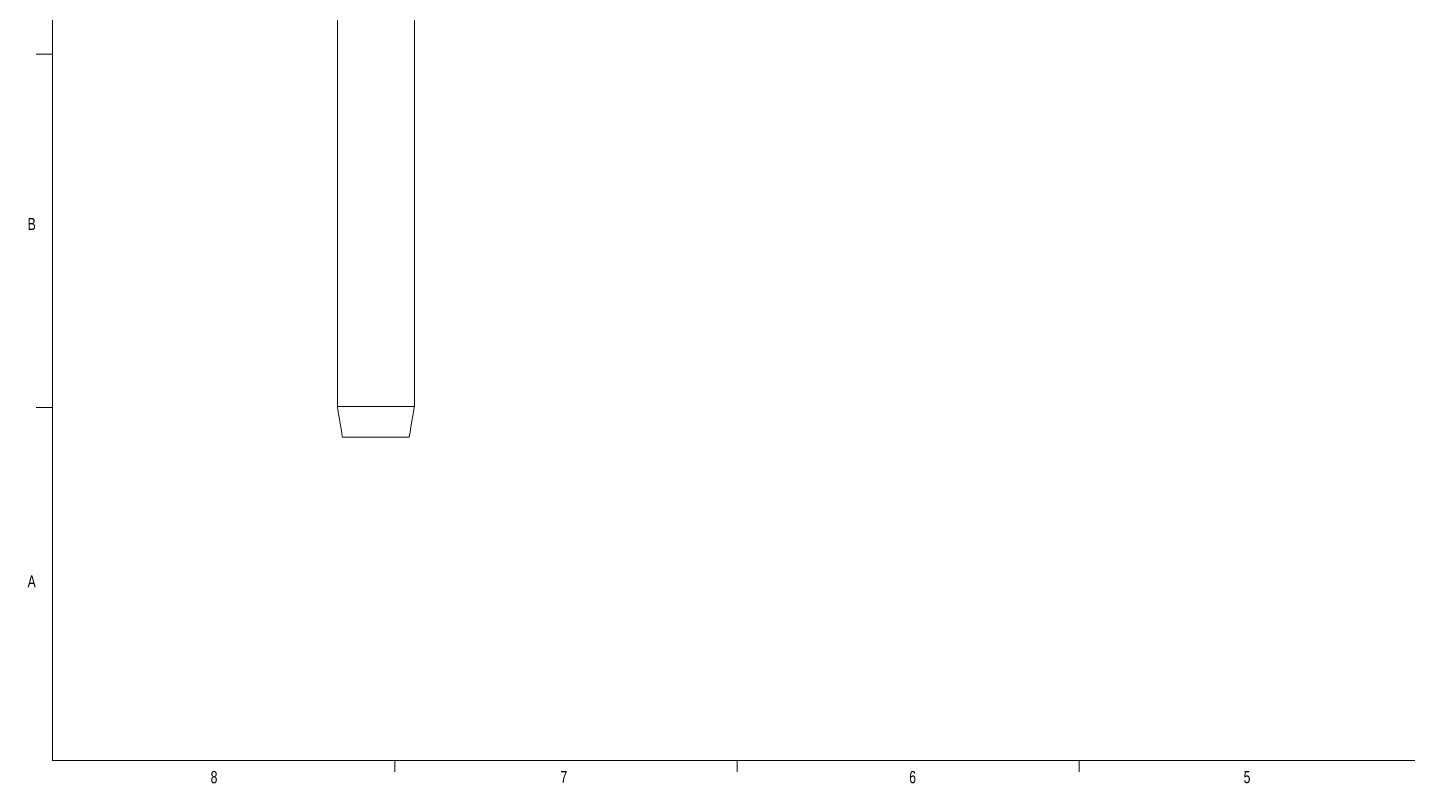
# Model space of a CAD drawing. Header units: millimetres. Extents: x 7 to 553, y 4 to 429.
# Drawn here: x 8.4 to 277.2, y 6 to 153.2 of the extents above; entities that cross this region are included whole.
import ezdxf
from ezdxf.enums import TextEntityAlignment as Align

# ---------------------------------------------------------------- set-up
doc = ezdxf.new("R2010")
doc.units = ezdxf.units.MM
doc.layers.add('OBJECT', color=4, linetype='Continuous', lineweight=15)
doc.layers.add('TITLEBLOCK', color=6, linetype='Continuous')
doc.styles.add('SLDTEXTSTYLE0', font='TXT', dxfattribs={"width": 0.75})

# ---------------------------------------------------------------- blocks, each defined once
blk = doc.blocks.new('TITLEBLOCK-C')
at = {"layer": 'TITLEBLOCK', "lineweight": 0}
for p, q in [((13.28114840989403, 423.17925795053), (13.28114840989403, 10.42925795053002)), ((13.281148409894, 148.02105795053), (10.106148409894, 148.02105795053)), ((13.28114840989399, 79.23785795053001), (10.10614840989399, 79.23785795053001)), ((546.681148409894, 10.42925795052996), (13.28114840989403, 10.42925795053002)), ((79.95614840989396, 10.42925795053001), (79.95614840989398, 8.275358123272799)), ((146.6311484098939, 10.42925795053), (146.631148409894, 8.275358123271973)), ((213.3061484098939, 10.42925795052999), (213.306148409894, 8.275358123270244))]:
    blk.add_line(p, q, dxfattribs=at)
at = {"layer": 'TITLEBLOCK', "attachment_point": 1, "style": 'SLDTEXTSTYLE0'}
for s, insert, char_height in [('B', (8.44032430114143, 116.1512121508962), 2.381249999999994), ('A', (8.429236281980918, 46.54116374259324), 2.381250000000001), ('8', (44.08792870902189, 8.413095383705361), 2.38125), ('7', (112.2290208093997, 8.426645223790489), 2.38125), ('6', (180.1708543408446, 8.41309538370532), 2.38125), ('5', (245.3149424174924, 8.432519881606058), 2.38125)]:
    blk.add_mtext(s, dxfattribs=dict(at, insert=insert, char_height=char_height))
at = {"layer": 'TITLEBLOCK', "style": 'SLDTEXTSTYLE0', "width": 0.75}
blk.add_attdef('DRAWN_BY', text='', height=2, dxfattribs=at).set_placement((458.3021271050647, 53.41220079115445), align=Align.MIDDLE)
at = {"layer": 'TITLEBLOCK', "style": 'SLDTEXTSTYLE0'}
for tag, p in [('TITLE', (510.4318457715308, 38.59992199306127)), ('DWG_NO', (509.1645912511204, 21.28077688078579)), ('REV', (540.0011179144401, 20.85835870731566))]:
    blk.add_attdef(tag, text='', height=6, dxfattribs=at).set_placement(p, align=Align.MIDDLE)

msp = doc.modelspace()

# ---------------------------------------------------------------- linework, layer by layer
at = {"layer": 'OBJECT'}
for p, q in [((68.77078285002116, 79.42449011654284), (76.2707826823831, 79.42449011654284)), ((76.2707826823831, 79.42449011654284), (83.77078251474504, 79.42449011654284)), ((76.2707826823831, 73.4245077595177), (69.77078254827265, 73.4245077595177)), ((82.77078281649355, 73.4245077595177), (76.2707826823831, 73.4245077595177))]:
    msp.add_line(p, q, dxfattribs=at)
for points in [[(68.77078285002116, 339.4244974600214), (68.77078285002116, 79.42449011654284)], [(83.77078251474504, 79.42449011654284), (83.77078251474504, 262.9244969114724)], [(68.77078285002116, 79.42449011654284), (69.77078254827265, 73.4245077595177)], [(82.77078281649355, 73.4245077595177), (83.77078251474504, 79.42449011654284)]]:
    msp.add_open_spline(points, degree=1, dxfattribs=at)

# ---------------------------------------------------------------- block references
at = {"layer": 'TITLEBLOCK'}
msp.add_blockref('TITLEBLOCK-C', (0, 0), dxfattribs=at)

doc.saveas('drawing.dxf')
